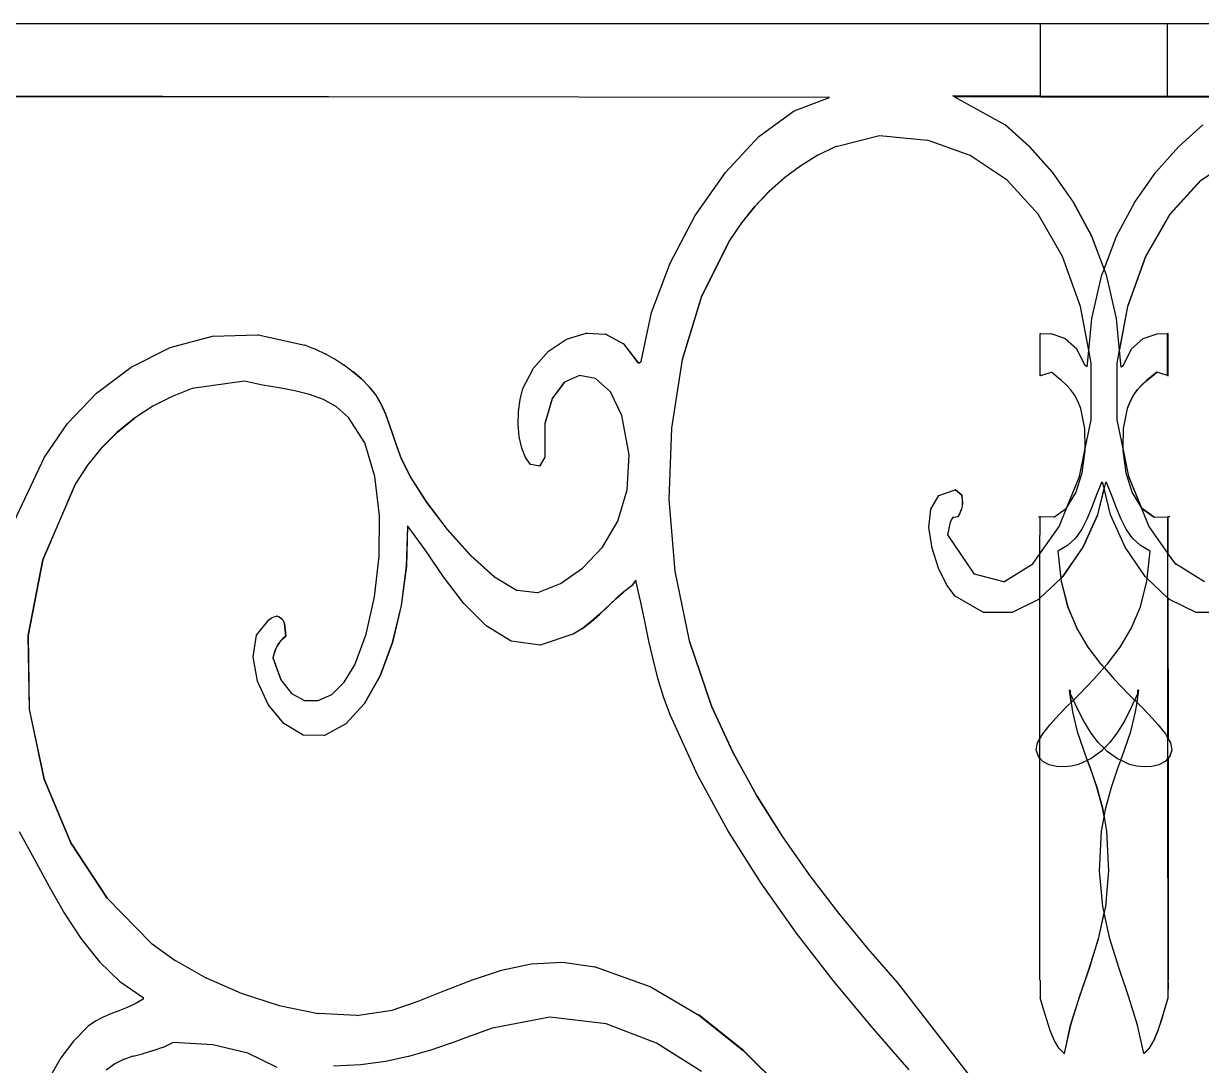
# Model space of a CAD drawing. Header units: inches. Extents: x -343 to 13887, y -13069 to -746.
# Drawn here: x 3751.41 to 3764.93, y -9207.3 to -9195.34 of the extents above; entities that cross this region are included whole.
import ezdxf

# ---------------------------------------------------------------- set-up
doc = ezdxf.new("R2010")
doc.units = ezdxf.units.IN
doc.header["$LTSCALE"] = 17
doc.header["$MEASUREMENT"] = 0

msp = doc.modelspace()

# ---------------------------------------------------------------- linework, layer by layer
for p, q in [((3742.755, -9195.338), (3763.077, -9195.338)), ((3763.077, -9195.338), (3763.077, -9196.172)), ((3763.077, -9195.338), (3778.755, -9195.338)), ((3764.542, -9196.172), (3764.542, -9195.338)), ((3754.908, -9196.178), (3749.061, -9196.168)), ((3754.908, -9196.178), (3749.062, -9196.178)), ((3760.662, -9196.188), (3754.908, -9196.178)), ((3760.254, -9196.34), (3760.662, -9196.188)), ((3762.078, -9196.168), (3762.075, -9196.168)), ((3762.094, -9196.178), (3762.078, -9196.168)), ((3763.077, -9196.172), (3762.078, -9196.168)), ((3762.097, -9196.178), (3762.094, -9196.178)), ((3762.097, -9196.178), (3762.679, -9196.5)), ((3763.077, -9196.178), (3762.097, -9196.178)), ((3763.077, -9196.172), (3763.077, -9196.178)), ((3763.813, -9196.175), (3763.077, -9196.172)), ((3763.085, -9196.178), (3763.077, -9196.178)), ((3763.085, -9196.178), (3763.813, -9196.175)), ((3763.085, -9196.178), (3764.542, -9196.178)), ((3764.542, -9196.172), (3763.813, -9196.175)), ((3764.542, -9196.178), (3763.813, -9196.175)), ((3764.542, -9196.172), (3764.55, -9196.172)), ((3764.542, -9196.178), (3764.542, -9196.172)), ((3764.542, -9196.178), (3764.55, -9196.178)), ((3764.55, -9196.172), (3765.549, -9196.168)), ((3764.55, -9196.172), (3764.55, -9196.178)), ((3764.55, -9196.178), (3765.53, -9196.178)), ((3759.849, -9196.636), (3760.254, -9196.34)), ((3762.679, -9196.5), (3762.953, -9196.75)), ((3762.682, -9196.5), (3762.679, -9196.5)), ((3762.956, -9196.75), (3762.682, -9196.5)), ((3764.671, -9196.75), (3764.945, -9196.5)), ((3759.465, -9197.047), (3759.849, -9196.636)), ((3760.738, -9196.748), (3761.236, -9196.624)), ((3761.236, -9196.624), (3761.787, -9196.678)), ((3762.276, -9196.852), (3761.787, -9196.678)), ((3760.735, -9196.748), (3760.531, -9196.85)), ((3760.738, -9196.748), (3760.735, -9196.748)), ((3762.953, -9196.75), (3763.216, -9197.045)), ((3762.956, -9196.75), (3762.953, -9196.75)), ((3763.219, -9197.045), (3762.956, -9196.75)), ((3764.408, -9197.045), (3764.671, -9196.75)), ((3760.528, -9196.85), (3760.333, -9196.97)), ((3760.531, -9196.85), (3760.528, -9196.85)), ((3762.7, -9197.137), (3762.276, -9196.852)), ((3764.927, -9197.137), (3765.348, -9196.852)), ((3759.119, -9197.541), (3759.465, -9197.047)), ((3760.33, -9196.97), (3760.145, -9197.109)), ((3760.333, -9196.97), (3760.33, -9196.97)), ((3763.216, -9197.045), (3763.458, -9197.388)), ((3763.219, -9197.045), (3763.216, -9197.045)), ((3763.461, -9197.388), (3763.219, -9197.045)), ((3764.166, -9197.388), (3764.408, -9197.045)), ((3760.142, -9197.109), (3759.966, -9197.266)), ((3759.969, -9197.266), (3760.145, -9197.109)), ((3760.145, -9197.109), (3760.142, -9197.109)), ((3763.055, -9197.527), (3762.7, -9197.137)), ((3764.924, -9197.137), (3764.569, -9197.527)), ((3764.572, -9197.527), (3764.927, -9197.137)), ((3764.924, -9197.137), (3764.927, -9197.137)), ((3759.966, -9197.266), (3759.802, -9197.438)), ((3759.804, -9197.438), (3759.969, -9197.266)), ((3759.969, -9197.266), (3759.966, -9197.266)), ((3759.802, -9197.438), (3759.65, -9197.625)), ((3759.653, -9197.625), (3759.804, -9197.438)), ((3759.804, -9197.438), (3759.802, -9197.438)), ((3763.458, -9197.388), (3763.668, -9197.78)), ((3763.461, -9197.388), (3763.458, -9197.388)), ((3763.671, -9197.78), (3763.461, -9197.388)), ((3763.956, -9197.78), (3764.166, -9197.388)), ((3758.83, -9198.087), (3759.119, -9197.541)), ((3759.65, -9197.625), (3759.513, -9197.827)), ((3759.516, -9197.827), (3759.653, -9197.625)), ((3759.653, -9197.625), (3759.65, -9197.625)), ((3763.336, -9198.012), (3763.055, -9197.527)), ((3764.569, -9197.527), (3764.288, -9198.012)), ((3764.291, -9198.012), (3764.572, -9197.527)), ((3764.569, -9197.527), (3764.572, -9197.527)), ((3759.513, -9197.827), (3759.193, -9198.469)), ((3759.196, -9198.469), (3759.516, -9197.827)), ((3759.516, -9197.827), (3759.513, -9197.827)), ((3763.671, -9197.78), (3763.668, -9197.78)), ((3763.668, -9197.78), (3763.812, -9198.16)), ((3763.813, -9198.157), (3763.671, -9197.78)), ((3763.813, -9198.157), (3763.956, -9197.78)), ((3763.541, -9198.585), (3763.336, -9198.012)), ((3764.288, -9198.012), (3764.083, -9198.585)), ((3764.086, -9198.585), (3764.291, -9198.012)), ((3764.288, -9198.012), (3764.291, -9198.012)), ((3758.617, -9198.656), (3758.83, -9198.087)), ((3763.788, -9198.224), (3763.812, -9198.16)), ((3763.812, -9198.16), (3763.813, -9198.157)), ((3763.812, -9198.16), (3763.836, -9198.224)), ((3763.672, -9198.723), (3763.788, -9198.224)), ((3763.836, -9198.224), (3763.952, -9198.723)), ((3759.193, -9198.469), (3758.971, -9199.196)), ((3758.974, -9199.196), (3759.196, -9198.469)), ((3759.196, -9198.469), (3759.193, -9198.469)), ((3763.638, -9199.09), (3763.541, -9198.585)), ((3764.083, -9198.585), (3763.988, -9199.08)), ((3763.989, -9199.09), (3764.086, -9198.585)), ((3764.083, -9198.585), (3764.086, -9198.585)), ((3758.497, -9199.216), (3758.617, -9198.656)), ((3763.638, -9199.09), (3763.672, -9198.723)), ((3763.952, -9198.723), (3763.986, -9199.09)), ((3753.091, -9199.056), (3753.579, -9198.926)), ((3753.579, -9198.926), (3754.099, -9198.911)), ((3754.102, -9198.911), (3754.099, -9198.911)), ((3754.102, -9198.911), (3754.639, -9199.03)), ((3757.436, -9199.099), (3757.643, -9198.96)), ((3757.643, -9198.96), (3757.867, -9198.89)), ((3757.87, -9198.89), (3757.867, -9198.89)), ((3757.87, -9198.89), (3758.091, -9198.903)), ((3758.094, -9198.903), (3758.091, -9198.903)), ((3758.094, -9198.903), (3758.297, -9199.014)), ((3763.077, -9198.897), (3763.085, -9198.897)), ((3763.077, -9199.38), (3763.077, -9198.897)), ((3763.085, -9198.897), (3763.203, -9198.9)), ((3763.203, -9198.9), (3763.206, -9198.9)), ((3763.362, -9198.955), (3763.206, -9198.9)), ((3763.362, -9198.955), (3763.365, -9198.955)), ((3763.362, -9198.955), (3763.495, -9199.072)), ((3763.498, -9199.072), (3763.365, -9198.955)), ((3764.129, -9199.072), (3764.262, -9198.955)), ((3764.262, -9198.955), (3764.421, -9198.9)), ((3764.421, -9198.9), (3764.541, -9198.897)), ((3764.55, -9198.897), (3764.541, -9198.897)), ((3764.542, -9199.378), (3764.541, -9198.897)), ((3764.55, -9199.38), (3764.55, -9198.897)), ((3752.643, -9199.281), (3753.091, -9199.056)), ((3754.642, -9199.03), (3754.639, -9199.03)), ((3754.642, -9199.03), (3754.756, -9199.075)), ((3754.759, -9199.075), (3754.756, -9199.075)), ((3754.759, -9199.075), (3754.871, -9199.129)), ((3754.874, -9199.129), (3754.871, -9199.129)), ((3754.874, -9199.129), (3754.982, -9199.19)), ((3757.263, -9199.293), (3757.436, -9199.099)), ((3758.297, -9199.014), (3758.467, -9199.237)), ((3758.3, -9199.014), (3758.297, -9199.014)), ((3758.469, -9199.236), (3758.3, -9199.014)), ((3763.495, -9199.072), (3763.498, -9199.072)), ((3763.495, -9199.072), (3763.59, -9199.258)), ((3763.593, -9199.258), (3763.498, -9199.072)), ((3763.62, -9199.277), (3763.638, -9199.09)), ((3763.666, -9199.237), (3763.638, -9199.09)), ((3763.986, -9199.09), (3763.958, -9199.237)), ((3763.988, -9199.08), (3763.986, -9199.09)), ((3763.986, -9199.09), (3764.004, -9199.278)), ((3763.989, -9199.09), (3763.988, -9199.08)), ((3764.007, -9199.277), (3763.989, -9199.09)), ((3764.034, -9199.258), (3764.129, -9199.072)), ((3754.985, -9199.19), (3754.982, -9199.19)), ((3754.985, -9199.19), (3755.09, -9199.259)), ((3755.092, -9199.259), (3755.09, -9199.259)), ((3755.092, -9199.259), (3755.191, -9199.335)), ((3758.467, -9199.237), (3758.469, -9199.236)), ((3758.469, -9199.236), (3758.497, -9199.216)), ((3758.971, -9199.196), (3758.847, -9199.983)), ((3758.849, -9199.983), (3758.974, -9199.196)), ((3758.974, -9199.196), (3758.971, -9199.196)), ((3763.59, -9199.258), (3763.593, -9199.258)), ((3763.62, -9199.277), (3763.593, -9199.258)), ((3763.664, -9199.888), (3763.666, -9199.237)), ((3763.958, -9199.237), (3763.96, -9199.888)), ((3764.007, -9199.277), (3764.034, -9199.258)), ((3752.247, -9199.579), (3752.643, -9199.281)), ((3755.191, -9199.335), (3755.287, -9199.417)), ((3755.194, -9199.335), (3755.191, -9199.335)), ((3755.29, -9199.417), (3755.194, -9199.335)), ((3757.142, -9199.527), (3757.263, -9199.293)), ((3757.792, -9199.377), (3757.62, -9199.455)), ((3757.976, -9199.412), (3757.792, -9199.377)), ((3763.085, -9199.378), (3763.077, -9199.38)), ((3763.085, -9199.378), (3763.208, -9199.341)), ((3763.267, -9199.388), (3763.208, -9199.341)), ((3763.325, -9199.435), (3763.267, -9199.388)), ((3763.62, -9199.278), (3763.62, -9199.277)), ((3764.004, -9199.278), (3764.007, -9199.277)), ((3764.357, -9199.388), (3764.299, -9199.435)), ((3764.302, -9199.435), (3764.36, -9199.388)), ((3764.417, -9199.341), (3764.357, -9199.388)), ((3764.36, -9199.388), (3764.357, -9199.388)), ((3764.36, -9199.388), (3764.419, -9199.341)), ((3764.419, -9199.341), (3764.417, -9199.341)), ((3764.542, -9199.378), (3764.419, -9199.341)), ((3764.542, -9199.378), (3764.55, -9199.38)), ((3753.343, -9199.527), (3753.115, -9199.617)), ((3753.346, -9199.527), (3753.343, -9199.527)), ((3753.947, -9199.444), (3753.346, -9199.527)), ((3754.151, -9199.487), (3753.947, -9199.444)), ((3754.343, -9199.521), (3754.151, -9199.487)), ((3754.523, -9199.553), (3754.343, -9199.521)), ((3755.287, -9199.417), (3755.375, -9199.507)), ((3755.29, -9199.417), (3755.287, -9199.417)), ((3755.378, -9199.507), (3755.29, -9199.417)), ((3755.375, -9199.507), (3755.452, -9199.604)), ((3755.378, -9199.507), (3755.375, -9199.507)), ((3755.455, -9199.604), (3755.378, -9199.507)), ((3757.109, -9199.652), (3757.142, -9199.527)), ((3757.617, -9199.455), (3757.477, -9199.641)), ((3757.48, -9199.641), (3757.62, -9199.455)), ((3757.62, -9199.455), (3757.617, -9199.455)), ((3758.145, -9199.564), (3757.976, -9199.412)), ((3763.379, -9199.485), (3763.325, -9199.435)), ((3763.429, -9199.539), (3763.379, -9199.485)), ((3764.245, -9199.485), (3764.195, -9199.539)), ((3764.198, -9199.539), (3764.248, -9199.485)), ((3764.299, -9199.435), (3764.245, -9199.485)), ((3764.248, -9199.485), (3764.245, -9199.485)), ((3764.248, -9199.485), (3764.302, -9199.435)), ((3764.302, -9199.435), (3764.299, -9199.435)), ((3751.912, -9199.93), (3752.247, -9199.579)), ((3753.113, -9199.617), (3752.894, -9199.731)), ((3753.115, -9199.617), (3753.113, -9199.617)), ((3754.692, -9199.594), (3754.523, -9199.553)), ((3754.851, -9199.653), (3754.692, -9199.594)), ((3755, -9199.738), (3754.851, -9199.653)), ((3755.452, -9199.604), (3755.513, -9199.709)), ((3755.455, -9199.604), (3755.452, -9199.604)), ((3755.516, -9199.709), (3755.455, -9199.604)), ((3757.091, -9199.792), (3757.109, -9199.652)), ((3757.477, -9199.641), (3757.394, -9199.929)), ((3757.397, -9199.929), (3757.48, -9199.641)), ((3757.48, -9199.641), (3757.477, -9199.641)), ((3758.276, -9199.838), (3758.145, -9199.564)), ((3763.474, -9199.6), (3763.429, -9199.539)), ((3763.513, -9199.672), (3763.474, -9199.6)), ((3764.15, -9199.6), (3764.111, -9199.672)), ((3764.114, -9199.672), (3764.153, -9199.6)), ((3764.195, -9199.539), (3764.15, -9199.6)), ((3764.153, -9199.6), (3764.15, -9199.6)), ((3764.153, -9199.6), (3764.198, -9199.539)), ((3764.198, -9199.539), (3764.195, -9199.539)), ((3752.891, -9199.731), (3752.684, -9199.868)), ((3752.894, -9199.731), (3752.891, -9199.731)), ((3755.139, -9199.859), (3755, -9199.738)), ((3755.513, -9199.709), (3755.563, -9199.821)), ((3755.516, -9199.709), (3755.513, -9199.709)), ((3755.566, -9199.821), (3755.516, -9199.709)), ((3757.088, -9199.938), (3757.091, -9199.792)), ((3763.546, -9199.755), (3763.513, -9199.672)), ((3763.592, -9199.985), (3763.546, -9199.755)), ((3764.078, -9199.755), (3764.032, -9199.985)), ((3764.035, -9199.985), (3764.081, -9199.755)), ((3764.111, -9199.672), (3764.078, -9199.755)), ((3764.081, -9199.755), (3764.078, -9199.755)), ((3764.081, -9199.755), (3764.114, -9199.672)), ((3764.114, -9199.672), (3764.111, -9199.672)), ((3751.649, -9200.315), (3751.912, -9199.93)), ((3752.681, -9199.868), (3752.484, -9200.027)), ((3752.487, -9200.027), (3752.684, -9199.868)), ((3752.684, -9199.868), (3752.681, -9199.868)), ((3755.325, -9200.152), (3755.139, -9199.859)), ((3755.563, -9199.821), (3755.607, -9199.94)), ((3755.566, -9199.821), (3755.563, -9199.821)), ((3755.61, -9199.94), (3755.566, -9199.821)), ((3755.607, -9199.94), (3755.693, -9200.197)), ((3755.61, -9199.94), (3755.607, -9199.94)), ((3755.696, -9200.197), (3755.61, -9199.94)), ((3757.1, -9200.08), (3757.088, -9199.938)), ((3757.394, -9199.929), (3757.392, -9200.315)), ((3757.397, -9199.929), (3757.394, -9199.929)), ((3757.395, -9200.315), (3757.397, -9199.929)), ((3758.361, -9200.287), (3758.276, -9199.838)), ((3763.596, -9200.217), (3763.664, -9199.888)), ((3763.96, -9199.888), (3764.028, -9200.217)), ((3752.484, -9200.027), (3752.304, -9200.208)), ((3752.307, -9200.208), (3752.487, -9200.027)), ((3752.487, -9200.027), (3752.484, -9200.027)), ((3758.847, -9199.983), (3758.818, -9200.801)), ((3758.821, -9200.801), (3758.849, -9199.983)), ((3758.849, -9199.983), (3758.847, -9199.983)), ((3763.596, -9200.217), (3763.592, -9199.985)), ((3764.032, -9199.985), (3764.028, -9200.204)), ((3764.031, -9200.217), (3764.035, -9199.985)), ((3764.035, -9199.985), (3764.032, -9199.985)), ((3752.304, -9200.208), (3752.143, -9200.408)), ((3752.146, -9200.408), (3752.307, -9200.208)), ((3752.307, -9200.208), (3752.304, -9200.208)), ((3755.441, -9200.537), (3755.325, -9200.152)), ((3755.693, -9200.197), (3755.743, -9200.336)), ((3755.696, -9200.197), (3755.693, -9200.197)), ((3755.746, -9200.336), (3755.696, -9200.197)), ((3757.128, -9200.211), (3757.1, -9200.08)), ((3757.172, -9200.32), (3757.128, -9200.211)), ((3764.031, -9200.217), (3764.028, -9200.204)), ((3764.028, -9200.204), (3764.028, -9200.217)), ((3751.296, -9201.062), (3751.649, -9200.315)), ((3755.743, -9200.336), (3755.854, -9200.554)), ((3755.746, -9200.336), (3755.743, -9200.336)), ((3755.857, -9200.554), (3755.746, -9200.336)), ((3757.23, -9200.398), (3757.172, -9200.32)), ((3757.392, -9200.315), (3757.334, -9200.419)), ((3757.336, -9200.419), (3757.395, -9200.315)), ((3757.395, -9200.315), (3757.392, -9200.315)), ((3758.339, -9200.692), (3758.361, -9200.287)), ((3763.53, -9200.537), (3763.596, -9200.217)), ((3763.561, -9200.495), (3763.596, -9200.24)), ((3763.596, -9200.24), (3763.596, -9200.217)), ((3764.028, -9200.217), (3764.031, -9200.23)), ((3764.028, -9200.217), (3764.028, -9200.24)), ((3764.028, -9200.24), (3764.063, -9200.495)), ((3764.097, -9200.537), (3764.031, -9200.217)), ((3764.031, -9200.23), (3764.031, -9200.217)), ((3764.031, -9200.23), (3764.094, -9200.537)), ((3752.143, -9200.408), (3752.003, -9200.626)), ((3752.006, -9200.626), (3752.146, -9200.408)), ((3752.146, -9200.408), (3752.143, -9200.408)), ((3757.334, -9200.419), (3757.23, -9200.398)), ((3757.336, -9200.419), (3757.334, -9200.419)), ((3755.493, -9200.983), (3755.441, -9200.537)), ((3755.854, -9200.554), (3756.038, -9200.837)), ((3755.857, -9200.554), (3755.854, -9200.554)), ((3756.04, -9200.837), (3755.857, -9200.554)), ((3763.385, -9200.893), (3763.53, -9200.537)), ((3763.488, -9200.725), (3763.561, -9200.495)), ((3763.782, -9200.606), (3763.725, -9200.749)), ((3763.796, -9200.606), (3763.782, -9200.606)), ((3763.812, -9200.669), (3763.796, -9200.606)), ((3763.828, -9200.606), (3763.812, -9200.669)), ((3763.842, -9200.606), (3763.828, -9200.606)), ((3763.899, -9200.749), (3763.842, -9200.606)), ((3764.063, -9200.495), (3764.136, -9200.725)), ((3764.094, -9200.537), (3764.097, -9200.537)), ((3764.094, -9200.537), (3764.233, -9200.88)), ((3764.242, -9200.893), (3764.097, -9200.537)), ((3752.003, -9200.626), (3751.629, -9201.492)), ((3751.632, -9201.492), (3752.006, -9200.626)), ((3752.006, -9200.626), (3752.003, -9200.626)), ((3758.23, -9201.048), (3758.339, -9200.692)), ((3761.917, -9200.757), (3762.105, -9200.689)), ((3762.108, -9200.689), (3762.105, -9200.689)), ((3762.105, -9200.689), (3762.106, -9200.689)), ((3762.108, -9200.689), (3762.106, -9200.689)), ((3762.106, -9200.689), (3762.178, -9200.751)), ((3762.181, -9200.751), (3762.108, -9200.689)), ((3762.181, -9200.751), (3762.178, -9200.751)), ((3762.178, -9200.751), (3762.184, -9200.803)), ((3762.187, -9200.803), (3762.181, -9200.751)), ((3763.385, -9200.893), (3763.488, -9200.725)), ((3763.725, -9200.749), (3763.673, -9200.888)), ((3763.812, -9200.669), (3763.737, -9200.976)), ((3763.739, -9200.976), (3763.813, -9200.675)), ((3763.813, -9200.675), (3763.812, -9200.669)), ((3763.887, -9200.976), (3763.813, -9200.675)), ((3763.951, -9200.888), (3763.899, -9200.749)), ((3764.136, -9200.725), (3764.239, -9200.893)), ((3756.038, -9200.837), (3756.273, -9201.147)), ((3756.04, -9200.837), (3756.038, -9200.837)), ((3756.276, -9201.147), (3756.04, -9200.837)), ((3758.818, -9200.801), (3758.886, -9201.624)), ((3758.821, -9200.801), (3758.818, -9200.801)), ((3758.889, -9201.624), (3758.821, -9200.801)), ((3761.822, -9200.912), (3761.917, -9200.757)), ((3762.183, -9200.879), (3762.176, -9200.908)), ((3762.179, -9200.908), (3762.186, -9200.879)), ((3762.186, -9200.844), (3762.183, -9200.879)), ((3762.186, -9200.879), (3762.183, -9200.879)), ((3762.187, -9200.803), (3762.184, -9200.803)), ((3762.184, -9200.803), (3762.186, -9200.844)), ((3762.186, -9200.879), (3762.188, -9200.844)), ((3762.188, -9200.844), (3762.186, -9200.844)), ((3762.188, -9200.844), (3762.187, -9200.803)), ((3764.242, -9200.893), (3764.233, -9200.88)), ((3764.233, -9200.88), (3764.239, -9200.893)), ((3755.49, -9201.455), (3755.493, -9200.983)), ((3761.802, -9201.122), (3761.822, -9200.912)), ((3762.071, -9201.013), (3762.064, -9201.023)), ((3762.067, -9201.023), (3762.073, -9201.013)), ((3762.073, -9201.013), (3762.071, -9201.013)), ((3762.078, -9201.008), (3762.073, -9201.013)), ((3762.081, -9201.008), (3762.078, -9201.008)), ((3762.09, -9201.006), (3762.081, -9201.008)), ((3762.093, -9201.006), (3762.09, -9201.006)), ((3762.108, -9201.003), (3762.093, -9201.006)), ((3762.111, -9201.003), (3762.108, -9201.003)), ((3762.134, -9201), (3762.111, -9201.003)), ((3762.152, -9200.966), (3762.134, -9201)), ((3762.137, -9201), (3762.134, -9201)), ((3762.137, -9201), (3762.155, -9200.966)), ((3762.166, -9200.936), (3762.152, -9200.966)), ((3762.155, -9200.966), (3762.152, -9200.966)), ((3762.155, -9200.966), (3762.169, -9200.936)), ((3762.176, -9200.908), (3762.166, -9200.936)), ((3762.169, -9200.936), (3762.166, -9200.936)), ((3762.169, -9200.936), (3762.179, -9200.908)), ((3762.179, -9200.908), (3762.176, -9200.908)), ((3763.06, -9201), (3763.063, -9201)), ((3763.063, -9201), (3763.077, -9201)), ((3763.076, -9201.424), (3763.077, -9201)), ((3763.077, -9201), (3763.085, -9201)), ((3763.236, -9201.003), (3763.085, -9201)), ((3763.236, -9201.003), (3763.379, -9200.903)), ((3763.296, -9201.112), (3763.385, -9200.893)), ((3763.379, -9200.903), (3763.385, -9200.893)), ((3763.619, -9201.02), (3763.558, -9201.141)), ((3763.737, -9200.976), (3763.568, -9201.349)), ((3763.571, -9201.349), (3763.739, -9200.976)), ((3763.673, -9200.888), (3763.619, -9201.02)), ((3763.739, -9200.976), (3763.737, -9200.976)), ((3764.056, -9201.349), (3763.887, -9200.976)), ((3764.005, -9201.02), (3763.951, -9200.888)), ((3764.066, -9201.141), (3764.005, -9201.02)), ((3764.239, -9200.893), (3764.328, -9201.112)), ((3764.239, -9200.893), (3764.245, -9200.903)), ((3764.248, -9200.903), (3764.242, -9200.893)), ((3764.245, -9200.903), (3764.242, -9200.893)), ((3764.248, -9200.903), (3764.245, -9200.903)), ((3764.246, -9200.903), (3764.245, -9200.903)), ((3764.246, -9200.903), (3764.388, -9201.003)), ((3764.388, -9201.003), (3764.248, -9200.903)), ((3764.388, -9201.003), (3764.542, -9201)), ((3764.55, -9201), (3764.542, -9201)), ((3764.542, -9201), (3764.542, -9201.411)), ((3764.564, -9201), (3764.55, -9201)), ((3764.55, -9201.424), (3764.55, -9201)), ((3764.567, -9201), (3764.564, -9201)), ((3755.817, -9201.103), (3755.803, -9201.565)), ((3755.806, -9201.565), (3755.82, -9201.107)), ((3755.82, -9201.107), (3755.817, -9201.103)), ((3756.019, -9201.377), (3755.82, -9201.107)), ((3756.273, -9201.147), (3756.539, -9201.444)), ((3756.276, -9201.147), (3756.273, -9201.147)), ((3756.542, -9201.444), (3756.276, -9201.147)), ((3758.053, -9201.349), (3758.23, -9201.048)), ((3761.838, -9201.358), (3761.802, -9201.122)), ((3762.046, -9201.062), (3762.016, -9201.207)), ((3762.019, -9201.207), (3762.049, -9201.062)), ((3762.057, -9201.038), (3762.046, -9201.062)), ((3762.049, -9201.062), (3762.046, -9201.062)), ((3762.049, -9201.062), (3762.06, -9201.038)), ((3762.064, -9201.023), (3762.057, -9201.038)), ((3762.06, -9201.038), (3762.057, -9201.038)), ((3762.06, -9201.038), (3762.067, -9201.023)), ((3762.067, -9201.023), (3762.064, -9201.023)), ((3763.076, -9201.424), (3763.296, -9201.112)), ((3763.558, -9201.141), (3763.485, -9201.246)), ((3764.139, -9201.246), (3764.066, -9201.141)), ((3764.328, -9201.112), (3764.542, -9201.416)), ((3762.016, -9201.207), (3762.322, -9201.66)), ((3762.019, -9201.207), (3762.016, -9201.207)), ((3762.325, -9201.66), (3762.019, -9201.207)), ((3763.485, -9201.246), (3763.394, -9201.331)), ((3764.23, -9201.331), (3764.139, -9201.246)), ((3756.231, -9201.687), (3756.019, -9201.377)), ((3757.826, -9201.59), (3758.053, -9201.349)), ((3761.912, -9201.589), (3761.838, -9201.358)), ((3762.995, -9201.539), (3763.076, -9201.424)), ((3763.076, -9201.934), (3763.076, -9201.424)), ((3763.394, -9201.331), (3763.281, -9201.394)), ((3763.281, -9201.394), (3763.316, -9201.706)), ((3763.568, -9201.349), (3763.338, -9201.686)), ((3763.341, -9201.686), (3763.571, -9201.349)), ((3763.571, -9201.349), (3763.568, -9201.349)), ((3764.286, -9201.686), (3764.056, -9201.349)), ((3764.343, -9201.394), (3764.23, -9201.331)), ((3764.308, -9201.706), (3764.343, -9201.394)), ((3764.55, -9201.424), (3764.542, -9201.411)), ((3764.542, -9201.411), (3764.542, -9201.416)), ((3764.542, -9201.416), (3764.55, -9201.428)), ((3764.542, -9201.416), (3764.542, -9201.928)), ((3764.632, -9201.539), (3764.55, -9201.424)), ((3764.55, -9201.428), (3764.55, -9201.424)), ((3764.55, -9201.428), (3764.629, -9201.539)), ((3751.629, -9201.492), (3751.46, -9202.361)), ((3751.463, -9202.361), (3751.632, -9201.492)), ((3751.632, -9201.492), (3751.629, -9201.492)), ((3755.437, -9201.92), (3755.49, -9201.455)), ((3756.539, -9201.444), (3756.813, -9201.69)), ((3756.542, -9201.444), (3756.539, -9201.444)), ((3756.816, -9201.69), (3756.542, -9201.444)), ((3762.66, -9201.746), (3762.995, -9201.539)), ((3764.629, -9201.539), (3764.632, -9201.539)), ((3764.964, -9201.746), (3764.632, -9201.539)), ((3755.803, -9201.565), (3755.745, -9202.018)), ((3755.747, -9202.018), (3755.806, -9201.565)), ((3755.806, -9201.565), (3755.803, -9201.565)), ((3756.462, -9201.993), (3756.231, -9201.687)), ((3756.816, -9201.69), (3756.813, -9201.69)), ((3756.816, -9201.69), (3757.076, -9201.845)), ((3757.571, -9201.766), (3757.826, -9201.59)), ((3758.889, -9201.624), (3758.886, -9201.624)), ((3758.886, -9201.624), (3759.049, -9202.425)), ((3759.052, -9202.425), (3758.889, -9201.624)), ((3762.007, -9201.784), (3761.912, -9201.589)), ((3762.325, -9201.66), (3762.322, -9201.66)), ((3762.66, -9201.746), (3762.325, -9201.66)), ((3763.319, -9201.706), (3763.341, -9201.686)), ((3763.338, -9201.686), (3763.319, -9201.704)), ((3763.341, -9201.686), (3763.338, -9201.686)), ((3764.308, -9201.706), (3764.286, -9201.686)), ((3757.304, -9201.871), (3757.571, -9201.766)), ((3758.394, -9201.788), (3758.301, -9201.86)), ((3758.438, -9201.726), (3758.394, -9201.788)), ((3758.397, -9201.788), (3758.394, -9201.788)), ((3758.397, -9201.788), (3758.439, -9201.729)), ((3758.439, -9201.729), (3758.438, -9201.726)), ((3758.49, -9201.963), (3758.439, -9201.729)), ((3762.105, -9201.912), (3762.007, -9201.784)), ((3763.316, -9201.706), (3763.076, -9201.934)), ((3763.319, -9201.704), (3763.316, -9201.706)), ((3763.316, -9201.706), (3763.317, -9201.709)), ((3763.317, -9201.709), (3763.319, -9201.706)), ((3763.317, -9201.709), (3763.32, -9201.739)), ((3763.319, -9201.706), (3763.319, -9201.704)), ((3763.323, -9201.739), (3763.319, -9201.706)), ((3763.32, -9201.739), (3763.323, -9201.739)), ((3763.32, -9201.739), (3763.395, -9202.032)), ((3763.398, -9202.032), (3763.323, -9201.739)), ((3764.229, -9202.032), (3764.304, -9201.739)), ((3764.304, -9201.739), (3764.308, -9201.706)), ((3764.542, -9201.928), (3764.308, -9201.706)), ((3755.343, -9202.347), (3755.437, -9201.92)), ((3757.079, -9201.845), (3757.076, -9201.845)), ((3757.304, -9201.871), (3757.079, -9201.845)), ((3758.206, -9201.942), (3758.021, -9202.116)), ((3758.024, -9202.116), (3758.209, -9201.942)), ((3758.299, -9201.86), (3758.206, -9201.942)), ((3758.209, -9201.942), (3758.206, -9201.942)), ((3758.209, -9201.942), (3758.301, -9201.86)), ((3758.301, -9201.86), (3758.299, -9201.86)), ((3758.539, -9202.197), (3758.49, -9201.963)), ((3762.429, -9202.099), (3762.105, -9201.912)), ((3763.061, -9201.948), (3762.756, -9202.099)), ((3763.076, -9201.934), (3763.061, -9201.948)), ((3763.064, -9201.948), (3763.061, -9201.948)), ((3763.064, -9201.948), (3763.076, -9201.936)), ((3763.076, -9201.936), (3763.076, -9201.934)), ((3763.076, -9203.547), (3763.076, -9201.936)), ((3764.55, -9201.936), (3764.542, -9201.928)), ((3764.542, -9201.928), (3764.542, -9203.532)), ((3764.563, -9201.948), (3764.55, -9201.936)), ((3764.551, -9203.547), (3764.55, -9201.936)), ((3764.871, -9202.099), (3764.563, -9201.948)), ((3755.745, -9202.018), (3755.643, -9202.444)), ((3755.646, -9202.444), (3755.747, -9202.018)), ((3755.747, -9202.018), (3755.745, -9202.018)), ((3756.718, -9202.253), (3756.462, -9201.993)), ((3762.432, -9202.099), (3762.429, -9202.099)), ((3762.753, -9202.099), (3762.432, -9202.099)), ((3762.756, -9202.099), (3762.753, -9202.099)), ((3763.395, -9202.032), (3763.499, -9202.281)), ((3763.395, -9202.032), (3763.398, -9202.032)), ((3763.502, -9202.281), (3763.398, -9202.032)), ((3764.125, -9202.281), (3764.229, -9202.032)), ((3765.198, -9202.099), (3764.871, -9202.099)), ((3754.082, -9202.36), (3754.226, -9202.182)), ((3754.226, -9202.182), (3754.255, -9202.159)), ((3754.255, -9202.159), (3754.284, -9202.146)), ((3754.284, -9202.146), (3754.312, -9202.142)), ((3754.315, -9202.142), (3754.312, -9202.142)), ((3754.312, -9202.142), (3754.314, -9202.142)), ((3754.315, -9202.142), (3754.314, -9202.142)), ((3754.339, -9202.147), (3754.315, -9202.142)), ((3754.342, -9202.147), (3754.339, -9202.147)), ((3754.342, -9202.147), (3754.364, -9202.162)), ((3754.364, -9202.162), (3754.385, -9202.188)), ((3754.366, -9202.162), (3754.364, -9202.162)), ((3754.388, -9202.188), (3754.366, -9202.162)), ((3754.385, -9202.188), (3754.403, -9202.223)), ((3754.388, -9202.188), (3754.385, -9202.188)), ((3754.406, -9202.223), (3754.388, -9202.188)), ((3754.403, -9202.223), (3754.418, -9202.368)), ((3754.406, -9202.223), (3754.403, -9202.223)), ((3754.421, -9202.368), (3754.406, -9202.223)), ((3757.925, -9202.201), (3757.824, -9202.28)), ((3757.827, -9202.28), (3757.928, -9202.201)), ((3758.021, -9202.116), (3757.925, -9202.201)), ((3757.928, -9202.201), (3757.925, -9202.201)), ((3757.928, -9202.201), (3758.024, -9202.116)), ((3758.024, -9202.116), (3758.021, -9202.116)), ((3758.587, -9202.426), (3758.539, -9202.197)), ((3751.46, -9202.361), (3751.473, -9203.209)), ((3751.463, -9202.361), (3751.46, -9202.361)), ((3751.476, -9203.209), (3751.463, -9202.361)), ((3754.043, -9202.607), (3754.082, -9202.36)), ((3754.418, -9202.368), (3754.386, -9202.398)), ((3754.389, -9202.398), (3754.421, -9202.368)), ((3754.421, -9202.368), (3754.418, -9202.368)), ((3755.213, -9202.7), (3755.343, -9202.347)), ((3757.008, -9202.427), (3756.718, -9202.253)), ((3757.716, -9202.348), (3757.341, -9202.472)), ((3757.719, -9202.348), (3757.716, -9202.348)), ((3757.824, -9202.28), (3757.719, -9202.348)), ((3757.827, -9202.28), (3757.824, -9202.28)), ((3763.499, -9202.281), (3763.502, -9202.281)), ((3763.499, -9202.281), (3763.627, -9202.496)), ((3763.63, -9202.496), (3763.502, -9202.281)), ((3763.997, -9202.496), (3764.125, -9202.281)), ((3754.319, -9202.483), (3754.302, -9202.519)), ((3754.305, -9202.519), (3754.322, -9202.483)), ((3754.338, -9202.453), (3754.319, -9202.483)), ((3754.322, -9202.483), (3754.319, -9202.483)), ((3754.322, -9202.483), (3754.341, -9202.453)), ((3754.36, -9202.425), (3754.338, -9202.453)), ((3754.341, -9202.453), (3754.338, -9202.453)), ((3754.341, -9202.453), (3754.363, -9202.425)), ((3754.386, -9202.398), (3754.36, -9202.425)), ((3754.363, -9202.425), (3754.36, -9202.425)), ((3754.363, -9202.425), (3754.389, -9202.398)), ((3754.389, -9202.398), (3754.386, -9202.398)), ((3755.643, -9202.444), (3755.501, -9202.824)), ((3755.504, -9202.824), (3755.646, -9202.444)), ((3755.646, -9202.444), (3755.643, -9202.444)), ((3757.338, -9202.472), (3757.008, -9202.427)), ((3757.341, -9202.472), (3757.338, -9202.472)), ((3758.639, -9202.65), (3758.587, -9202.426)), ((3759.052, -9202.425), (3759.049, -9202.425)), ((3759.049, -9202.425), (3759.307, -9203.177)), ((3759.31, -9203.177), (3759.052, -9202.425)), ((3763.627, -9202.496), (3763.63, -9202.496)), ((3763.627, -9202.496), (3763.773, -9202.687)), ((3763.776, -9202.687), (3763.63, -9202.496)), ((3763.851, -9202.687), (3763.997, -9202.496)), ((3754.094, -9202.885), (3754.043, -9202.607)), ((3754.286, -9202.563), (3754.271, -9202.617)), ((3754.271, -9202.617), (3754.364, -9202.87)), ((3754.273, -9202.617), (3754.271, -9202.617)), ((3754.273, -9202.617), (3754.289, -9202.563)), ((3754.367, -9202.87), (3754.273, -9202.617)), ((3754.302, -9202.519), (3754.286, -9202.563)), ((3754.289, -9202.563), (3754.286, -9202.563)), ((3754.289, -9202.563), (3754.305, -9202.519)), ((3754.305, -9202.519), (3754.302, -9202.519)), ((3755.091, -9202.899), (3755.213, -9202.7)), ((3758.695, -9202.868), (3758.639, -9202.65)), ((3763.695, -9202.862), (3763.812, -9202.731)), ((3763.773, -9202.687), (3763.776, -9202.687)), ((3763.773, -9202.687), (3763.812, -9202.731)), ((3763.813, -9202.729), (3763.776, -9202.687)), ((3763.812, -9202.731), (3763.813, -9202.729)), ((3763.812, -9202.731), (3763.929, -9202.862)), ((3763.813, -9202.729), (3763.851, -9202.687)), ((3754.217, -9203.154), (3754.094, -9202.885)), ((3754.364, -9202.87), (3754.489, -9203.032)), ((3754.367, -9202.87), (3754.364, -9202.87)), ((3754.492, -9203.032), (3754.367, -9202.87)), ((3754.947, -9203.038), (3755.091, -9202.899)), ((3755.501, -9202.824), (3755.322, -9203.141)), ((3755.324, -9203.141), (3755.504, -9202.824)), ((3755.504, -9202.824), (3755.501, -9202.824)), ((3758.76, -9203.079), (3758.695, -9202.868)), ((3763.533, -9203.032), (3763.695, -9202.862)), ((3763.929, -9202.862), (3764.091, -9203.032)), ((3754.492, -9203.032), (3754.489, -9203.032)), ((3754.492, -9203.032), (3754.635, -9203.11)), ((3754.792, -9203.11), (3754.947, -9203.038)), ((3763.414, -9202.991), (3763.416, -9202.991)), ((3763.414, -9202.991), (3763.433, -9203.131)), ((3763.436, -9203.128), (3763.416, -9202.991)), ((3763.416, -9202.991), (3763.428, -9202.991)), ((3763.428, -9203.032), (3763.428, -9202.991)), ((3763.461, -9203.104), (3763.428, -9203.032)), ((3763.477, -9203.088), (3763.533, -9203.032)), ((3764.091, -9203.032), (3764.147, -9203.088)), ((3764.196, -9203.032), (3764.164, -9203.102)), ((3764.166, -9203.104), (3764.199, -9203.032)), ((3764.191, -9203.128), (3764.21, -9202.991)), ((3764.196, -9202.991), (3764.196, -9203.032)), ((3764.199, -9202.991), (3764.196, -9202.991)), ((3764.199, -9203.032), (3764.196, -9203.032)), ((3764.199, -9203.032), (3764.199, -9202.991)), ((3764.199, -9202.991), (3764.21, -9202.991)), ((3754.397, -9203.374), (3754.217, -9203.154)), ((3754.635, -9203.11), (3754.792, -9203.11)), ((3755.322, -9203.141), (3755.107, -9203.375)), ((3755.11, -9203.375), (3755.324, -9203.141)), ((3755.324, -9203.141), (3755.322, -9203.141)), ((3758.836, -9203.281), (3758.76, -9203.079)), ((3759.307, -9203.177), (3759.552, -9203.704)), ((3759.31, -9203.177), (3759.307, -9203.177)), ((3759.555, -9203.704), (3759.31, -9203.177)), ((3763.293, -9203.272), (3763.392, -9203.171)), ((3763.392, -9203.171), (3763.433, -9203.131)), ((3763.433, -9203.131), (3763.436, -9203.128)), ((3763.433, -9203.131), (3763.449, -9203.238)), ((3763.436, -9203.128), (3763.461, -9203.104)), ((3763.461, -9203.104), (3763.477, -9203.088)), ((3763.5, -9203.19), (3763.461, -9203.104)), ((3764.163, -9203.104), (3764.124, -9203.19)), ((3764.147, -9203.088), (3764.163, -9203.104)), ((3764.164, -9203.102), (3764.163, -9203.104)), ((3764.163, -9203.104), (3764.165, -9203.106)), ((3764.166, -9203.104), (3764.164, -9203.102)), ((3764.165, -9203.106), (3764.166, -9203.104)), ((3764.165, -9203.106), (3764.191, -9203.131)), ((3764.191, -9203.128), (3764.166, -9203.104)), ((3764.175, -9203.238), (3764.191, -9203.131)), ((3764.191, -9203.131), (3764.191, -9203.128)), ((3764.191, -9203.131), (3764.232, -9203.171)), ((3764.232, -9203.171), (3764.331, -9203.272)), ((3751.473, -9203.209), (3751.645, -9204.01)), ((3751.476, -9203.209), (3751.473, -9203.209)), ((3751.647, -9204.01), (3751.476, -9203.209)), ((3759.146, -9203.96), (3758.836, -9203.281)), ((3763.194, -9203.382), (3763.293, -9203.272)), ((3763.449, -9203.238), (3763.505, -9203.463)), ((3763.575, -9203.337), (3763.5, -9203.19)), ((3764.124, -9203.19), (3764.049, -9203.337)), ((3764.119, -9203.463), (3764.175, -9203.238)), ((3764.331, -9203.272), (3764.43, -9203.382)), ((3754.617, -9203.506), (3754.397, -9203.374)), ((3755.107, -9203.375), (3754.863, -9203.509)), ((3755.11, -9203.375), (3755.107, -9203.375)), ((3763.108, -9203.492), (3763.194, -9203.382)), ((3763.656, -9203.471), (3763.575, -9203.337)), ((3764.049, -9203.337), (3763.968, -9203.471)), ((3764.43, -9203.382), (3764.516, -9203.492)), ((3754.86, -9203.509), (3754.617, -9203.506)), ((3754.863, -9203.509), (3754.86, -9203.509)), ((3763.049, -9203.593), (3763.076, -9203.547)), ((3763.076, -9203.547), (3763.108, -9203.492)), ((3763.076, -9203.771), (3763.076, -9203.547)), ((3763.505, -9203.463), (3763.576, -9203.675)), ((3763.746, -9203.59), (3763.656, -9203.471)), ((3763.812, -9203.655), (3763.746, -9203.59)), ((3763.878, -9203.59), (3763.812, -9203.655)), ((3763.968, -9203.471), (3763.878, -9203.59)), ((3764.048, -9203.675), (3764.119, -9203.463)), ((3764.516, -9203.492), (3764.542, -9203.537)), ((3764.551, -9203.547), (3764.542, -9203.532)), ((3764.542, -9203.532), (3764.542, -9203.537)), ((3764.542, -9203.537), (3764.551, -9203.552)), ((3764.542, -9203.537), (3764.542, -9203.777)), ((3764.577, -9203.593), (3764.551, -9203.547)), ((3764.551, -9203.552), (3764.551, -9203.547)), ((3764.551, -9203.552), (3764.575, -9203.593)), ((3759.552, -9203.704), (3759.825, -9204.202)), ((3759.555, -9203.704), (3759.552, -9203.704)), ((3759.828, -9204.202), (3759.555, -9203.704)), ((3763.032, -9203.675), (3763.049, -9203.593)), ((3763.058, -9203.752), (3763.032, -9203.675)), ((3763.576, -9203.675), (3763.62, -9203.795)), ((3763.775, -9203.692), (3763.659, -9203.777)), ((3763.812, -9203.655), (3763.775, -9203.692)), ((3763.778, -9203.692), (3763.775, -9203.692)), ((3763.778, -9203.692), (3763.813, -9203.657)), ((3763.813, -9203.657), (3763.812, -9203.655)), ((3763.849, -9203.692), (3763.813, -9203.657)), ((3763.968, -9203.777), (3763.849, -9203.692)), ((3764.004, -9203.793), (3764.048, -9203.675)), ((3764.592, -9203.675), (3764.566, -9203.752)), ((3764.569, -9203.752), (3764.594, -9203.675)), ((3764.575, -9203.593), (3764.577, -9203.593)), ((3764.575, -9203.593), (3764.592, -9203.675)), ((3764.594, -9203.675), (3764.577, -9203.593)), ((3764.592, -9203.675), (3764.594, -9203.675)), ((3763.076, -9203.771), (3763.058, -9203.752)), ((3763.076, -9206.317), (3763.076, -9203.771)), ((3763.11, -9203.808), (3763.076, -9203.771)), ((3763.181, -9203.846), (3763.11, -9203.808)), ((3763.265, -9203.866), (3763.181, -9203.846)), ((3763.44, -9203.862), (3763.353, -9203.87)), ((3763.518, -9203.841), (3763.44, -9203.862)), ((3763.62, -9203.795), (3763.518, -9203.841)), ((3763.62, -9203.795), (3763.622, -9203.792)), ((3763.62, -9203.795), (3763.653, -9203.885)), ((3763.656, -9203.777), (3763.622, -9203.792)), ((3763.656, -9203.885), (3763.622, -9203.792)), ((3763.659, -9203.777), (3763.656, -9203.777)), ((3764.004, -9203.793), (3763.968, -9203.777)), ((3763.971, -9203.885), (3764.004, -9203.793)), ((3764.106, -9203.841), (3764.004, -9203.793)), ((3764.184, -9203.862), (3764.106, -9203.841)), ((3764.271, -9203.87), (3764.184, -9203.862)), ((3764.443, -9203.846), (3764.359, -9203.866)), ((3764.514, -9203.808), (3764.443, -9203.846)), ((3764.542, -9203.777), (3764.514, -9203.808)), ((3764.551, -9203.768), (3764.542, -9203.777)), ((3764.542, -9203.781), (3764.551, -9203.771)), ((3764.542, -9203.777), (3764.542, -9203.781)), ((3764.542, -9203.781), (3764.543, -9206.512)), ((3764.566, -9203.752), (3764.551, -9203.768)), ((3764.551, -9203.771), (3764.569, -9203.752)), ((3764.551, -9203.771), (3764.551, -9203.768)), ((3764.551, -9206.317), (3764.551, -9203.771)), ((3764.566, -9203.752), (3764.569, -9203.752)), ((3759.495, -9204.6), (3759.146, -9203.96)), ((3763.353, -9203.87), (3763.265, -9203.866)), ((3763.653, -9203.885), (3763.656, -9203.885)), ((3763.653, -9203.885), (3763.728, -9204.103)), ((3763.731, -9204.103), (3763.656, -9203.885)), ((3763.896, -9204.103), (3763.971, -9203.885)), ((3764.359, -9203.866), (3764.271, -9203.87)), ((3751.645, -9204.01), (3751.95, -9204.741)), ((3751.647, -9204.01), (3751.645, -9204.01)), ((3751.953, -9204.741), (3751.647, -9204.01)), ((3763.728, -9204.103), (3763.731, -9204.103)), ((3763.728, -9204.103), (3763.793, -9204.341)), ((3763.796, -9204.341), (3763.731, -9204.103)), ((3763.831, -9204.341), (3763.896, -9204.103)), ((3759.828, -9204.202), (3759.825, -9204.202)), ((3759.825, -9204.202), (3760.121, -9204.674)), ((3760.124, -9204.674), (3759.828, -9204.202)), ((3763.793, -9204.341), (3763.796, -9204.341)), ((3763.793, -9204.341), (3763.812, -9204.446)), ((3763.813, -9204.438), (3763.796, -9204.341)), ((3763.813, -9204.438), (3763.831, -9204.341)), ((3763.783, -9204.608), (3763.812, -9204.446)), ((3763.812, -9204.446), (3763.813, -9204.438)), ((3763.812, -9204.446), (3763.841, -9204.608)), ((3751.358, -9204.613), (3751.53, -9204.926)), ((3759.876, -9205.205), (3759.495, -9204.6)), ((3763.76, -9205.064), (3763.783, -9204.608)), ((3763.841, -9204.608), (3763.864, -9205.064)), ((3751.95, -9204.741), (3752.367, -9205.377)), ((3751.953, -9204.741), (3751.95, -9204.741)), ((3752.37, -9205.377), (3751.953, -9204.741)), ((3760.121, -9204.674), (3760.435, -9205.122)), ((3760.124, -9204.674), (3760.121, -9204.674)), ((3760.438, -9205.122), (3760.124, -9204.674)), ((3751.53, -9204.926), (3751.702, -9205.244)), ((3763.797, -9205.472), (3763.76, -9205.064)), ((3763.864, -9205.064), (3763.827, -9205.472)), ((3760.281, -9205.778), (3759.876, -9205.205)), ((3760.438, -9205.122), (3760.435, -9205.122)), ((3760.435, -9205.122), (3760.763, -9205.549)), ((3760.766, -9205.549), (3760.438, -9205.122)), ((3751.702, -9205.244), (3751.88, -9205.552)), ((3752.367, -9205.377), (3752.872, -9205.894)), ((3752.37, -9205.377), (3752.367, -9205.377)), ((3752.875, -9205.894), (3752.37, -9205.377)), ((3763.812, -9205.538), (3763.797, -9205.472)), ((3763.827, -9205.472), (3763.812, -9205.538)), ((3751.88, -9205.552), (3752.07, -9205.842)), ((3760.763, -9205.549), (3761.1, -9205.958)), ((3760.766, -9205.549), (3760.763, -9205.549)), ((3761.103, -9205.958), (3760.766, -9205.549)), ((3763.812, -9205.538), (3763.746, -9205.842)), ((3763.749, -9205.842), (3763.813, -9205.545)), ((3763.813, -9205.545), (3763.812, -9205.538)), ((3763.878, -9205.842), (3763.813, -9205.545)), ((3752.07, -9205.842), (3752.279, -9206.106)), ((3760.704, -9206.323), (3760.281, -9205.778)), ((3763.746, -9205.842), (3763.64, -9206.186)), ((3763.643, -9206.186), (3763.749, -9205.842)), ((3763.746, -9205.842), (3763.749, -9205.842)), ((3763.984, -9206.186), (3763.878, -9205.842)), ((3752.875, -9205.894), (3752.872, -9205.894)), ((3752.875, -9205.894), (3753.15, -9206.093)), ((3761.103, -9205.958), (3761.1, -9205.958)), ((3761.1, -9205.958), (3761.442, -9206.35)), ((3761.445, -9206.35), (3761.103, -9205.958)), ((3752.279, -9206.106), (3752.515, -9206.333)), ((3753.152, -9206.093), (3753.15, -9206.093)), ((3753.152, -9206.093), (3753.501, -9206.29)), ((3756.894, -9206.203), (3757.237, -9206.129)), ((3757.237, -9206.129), (3757.595, -9206.11)), ((3757.597, -9206.11), (3757.595, -9206.11)), ((3757.597, -9206.11), (3757.967, -9206.164)), ((3753.504, -9206.29), (3753.501, -9206.29)), ((3753.504, -9206.29), (3753.905, -9206.468)), ((3756.563, -9206.313), (3756.894, -9206.203)), ((3757.97, -9206.164), (3757.967, -9206.164)), ((3757.97, -9206.164), (3758.598, -9206.392)), ((3763.64, -9206.186), (3763.528, -9206.513)), ((3763.531, -9206.513), (3763.643, -9206.186)), ((3763.64, -9206.186), (3763.643, -9206.186)), ((3764.096, -9206.513), (3763.984, -9206.186)), ((3752.515, -9206.333), (3752.783, -9206.516)), ((3756.245, -9206.438), (3756.563, -9206.313)), ((3758.601, -9206.392), (3758.598, -9206.392)), ((3758.601, -9206.392), (3759.161, -9206.719)), ((3761.137, -9206.845), (3760.704, -9206.323)), ((3761.442, -9206.35), (3762.311, -9207.47)), ((3761.445, -9206.35), (3761.442, -9206.35)), ((3762.314, -9207.47), (3761.445, -9206.35)), ((3763.077, -9206.32), (3763.076, -9206.317)), ((3763.077, -9206.32), (3763.077, -9206.52)), ((3764.55, -9206.34), (3764.543, -9206.512)), ((3764.55, -9206.32), (3764.551, -9206.317)), ((3764.55, -9206.34), (3764.55, -9206.32)), ((3764.55, -9206.52), (3764.55, -9206.34)), ((3752.783, -9206.537), (3752.691, -9206.59)), ((3752.783, -9206.516), (3752.783, -9206.537)), ((3753.908, -9206.468), (3753.905, -9206.468)), ((3753.908, -9206.468), (3754.342, -9206.61)), ((3755.64, -9206.661), (3755.937, -9206.561)), ((3755.937, -9206.561), (3756.245, -9206.438)), ((3763.081, -9206.533), (3763.077, -9206.52)), ((3763.117, -9206.65), (3763.081, -9206.533)), ((3763.528, -9206.513), (3763.427, -9206.834)), ((3763.429, -9206.834), (3763.531, -9206.513)), ((3763.528, -9206.513), (3763.531, -9206.513)), ((3764.197, -9206.834), (3764.096, -9206.513)), ((3764.542, -9206.536), (3764.507, -9206.65)), ((3764.51, -9206.65), (3764.546, -9206.533)), ((3764.542, -9206.536), (3764.543, -9206.533)), ((3764.543, -9206.512), (3764.543, -9206.523)), ((3764.543, -9206.533), (3764.55, -9206.52)), ((3764.543, -9206.523), (3764.543, -9206.533)), ((3764.546, -9206.533), (3764.543, -9206.533)), ((3764.546, -9206.533), (3764.55, -9206.52)), ((3752.503, -9206.669), (3752.411, -9206.704)), ((3752.597, -9206.633), (3752.503, -9206.669)), ((3752.691, -9206.59), (3752.597, -9206.633)), ((3754.345, -9206.61), (3754.342, -9206.61)), ((3754.345, -9206.61), (3754.791, -9206.701)), ((3754.793, -9206.701), (3754.791, -9206.701)), ((3755.23, -9206.724), (3754.793, -9206.701)), ((3755.23, -9206.724), (3755.64, -9206.661)), ((3763.155, -9206.774), (3763.117, -9206.65)), ((3764.507, -9206.65), (3764.47, -9206.774)), ((3764.472, -9206.774), (3764.51, -9206.65)), ((3764.51, -9206.65), (3764.507, -9206.65)), ((3752.233, -9206.789), (3752.15, -9206.848)), ((3752.321, -9206.742), (3752.233, -9206.789)), ((3752.411, -9206.704), (3752.321, -9206.742)), ((3757.451, -9206.744), (3756.792, -9206.869)), ((3758.096, -9206.821), (3757.451, -9206.744)), ((3758.673, -9207.04), (3758.096, -9206.821)), ((3759.161, -9206.719), (3759.67, -9207.125)), ((3759.164, -9206.719), (3759.161, -9206.719)), ((3759.673, -9207.125), (3759.164, -9206.719)), ((3763.195, -9206.896), (3763.155, -9206.774)), ((3763.427, -9206.834), (3763.355, -9207.159)), ((3763.358, -9207.159), (3763.429, -9206.834)), ((3763.427, -9206.834), (3763.429, -9206.834)), ((3764.269, -9207.159), (3764.197, -9206.834)), ((3764.47, -9206.774), (3764.429, -9206.896)), ((3764.432, -9206.896), (3764.472, -9206.774)), ((3764.472, -9206.774), (3764.47, -9206.774)), ((3752.15, -9206.848), (3751.981, -9207.017)), ((3756.543, -9206.957), (3756.308, -9207.044)), ((3756.546, -9206.957), (3756.543, -9206.957)), ((3756.789, -9206.869), (3756.546, -9206.957)), ((3756.792, -9206.869), (3756.789, -9206.869)), ((3761.575, -9207.346), (3761.137, -9206.845)), ((3763.241, -9207.008), (3763.195, -9206.896)), ((3764.429, -9206.896), (3764.383, -9207.008)), ((3764.386, -9207.008), (3764.432, -9206.896)), ((3764.432, -9206.896), (3764.429, -9206.896)), ((3751.981, -9207.017), (3751.838, -9207.211)), ((3753.005, -9207.09), (3752.892, -9207.13)), ((3753.008, -9207.09), (3753.005, -9207.09)), ((3753.008, -9207.09), (3753.122, -9207.035)), ((3753.122, -9207.035), (3753.125, -9207.035)), ((3753.583, -9207.06), (3753.125, -9207.035)), ((3753.982, -9207.155), (3753.583, -9207.06)), ((3756.306, -9207.044), (3756.071, -9207.125)), ((3756.308, -9207.044), (3756.306, -9207.044)), ((3759.191, -9207.368), (3758.673, -9207.04)), ((3763.294, -9207.098), (3763.241, -9207.008)), ((3763.355, -9207.159), (3763.294, -9207.098)), ((3764.272, -9207.159), (3764.333, -9207.098)), ((3764.33, -9207.098), (3764.272, -9207.157)), ((3764.383, -9207.008), (3764.33, -9207.098)), ((3764.333, -9207.098), (3764.33, -9207.098)), ((3764.333, -9207.098), (3764.386, -9207.008)), ((3764.386, -9207.008), (3764.383, -9207.008)), ((3751.838, -9207.211), (3751.715, -9207.424)), ((3752.557, -9207.228), (3752.457, -9207.277)), ((3752.56, -9207.228), (3752.557, -9207.228)), ((3752.664, -9207.192), (3752.56, -9207.228)), ((3752.667, -9207.192), (3752.664, -9207.192)), ((3752.667, -9207.192), (3752.775, -9207.162)), ((3752.778, -9207.162), (3752.775, -9207.162)), ((3752.889, -9207.13), (3752.778, -9207.162)), ((3752.892, -9207.13), (3752.889, -9207.13)), ((3754.321, -9207.321), (3753.982, -9207.155)), ((3755.824, -9207.196), (3755.566, -9207.252)), ((3755.827, -9207.196), (3755.824, -9207.196)), ((3756.068, -9207.125), (3755.827, -9207.196)), ((3756.071, -9207.125), (3756.068, -9207.125)), ((3759.67, -9207.125), (3760.138, -9207.588)), ((3759.673, -9207.125), (3759.67, -9207.125)), ((3760.141, -9207.588), (3759.673, -9207.125)), ((3763.355, -9207.159), (3763.358, -9207.159)), ((3764.272, -9207.157), (3764.269, -9207.159)), ((3764.272, -9207.159), (3764.269, -9207.159)), ((3764.272, -9207.157), (3764.272, -9207.159)), ((3752.359, -9207.346), (3752.454, -9207.277)), ((3752.457, -9207.277), (3752.454, -9207.277)), ((3755.279, -9207.29), (3754.966, -9207.304)), ((3755.282, -9207.29), (3755.279, -9207.29)), ((3755.563, -9207.252), (3755.282, -9207.29)), ((3755.566, -9207.252), (3755.563, -9207.252))]:
    msp.add_line(p, q)

doc.saveas('drawing.dxf')
